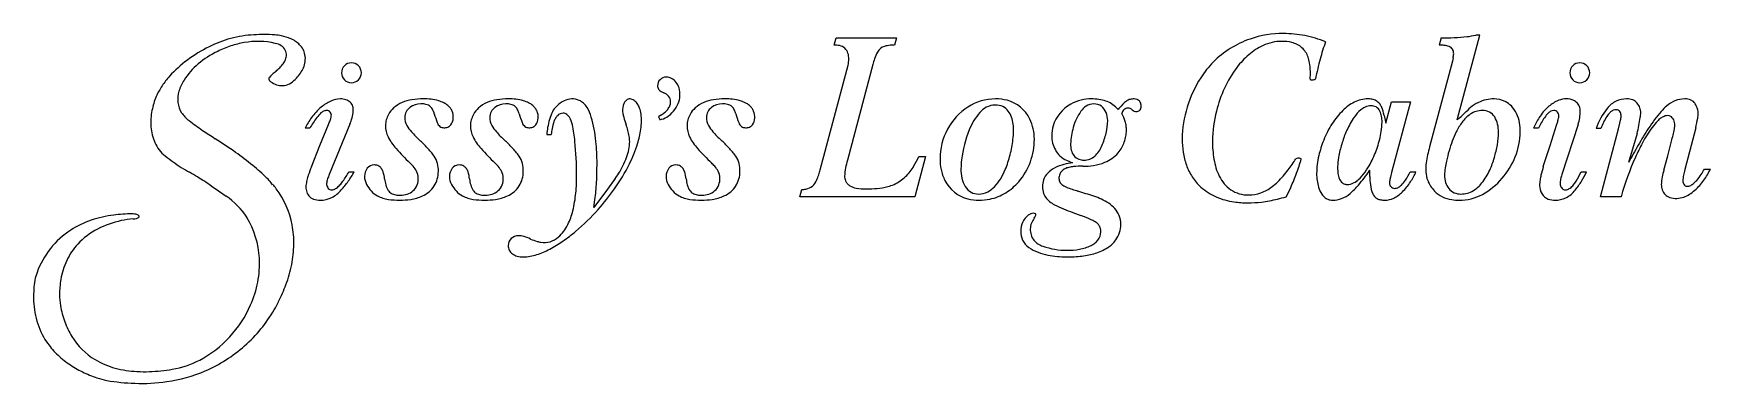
# Model space of a CAD drawing. Extents: x 4 to 279, y 2 to 60.
import ezdxf

# ---------------------------------------------------------------- set-up
doc = ezdxf.new("R2010")
doc.units = 0
doc.header["$LTSCALE"] = 100
doc.layers.add('LAYER_1', color=1, linetype='CONTINUOUS')

msp = doc.modelspace()

# ---------------------------------------------------------------- linework, layer by layer
at = {"layer": 'LAYER_1', "color": 1}
for p, q in [((134.941082, 57.879198), (135.271945, 59.048465)), ((135.271945, 59.048465), (145.163109, 59.048465)), ((145.163109, 59.048465), (144.841943, 57.877677)), ((234.470425, 59.048191), (234.149781, 57.879198)), ((237.121992, 45.629045), (240.838263, 59.520536)), ((240.838263, 59.520536), (240.148098, 59.520536)), ((236.316206, 55.261156), (232.569183, 41.19574)), ((236.437958, 55.807649), (236.316206, 55.261156)), ((236.344102, 57.188241), (236.351638, 57.175703)), ((132.620022, 37.41967), (137.205647, 54.572962)), ((141.272618, 54.695525), (137.116113, 39.022904)), ((106.390265, 52.206195), (106.38482, 52.200856)), ((106.39571, 52.211533), (106.390265, 52.206195)), ((161.398118, 49.059201), (161.396491, 49.059196)), ((161.399744, 49.059205), (161.398118, 49.059201)), ((181.498552, 47.326727), (181.252945, 47.585685)), ((181.613912, 47.46288), (181.498552, 47.326727)), ((181.729273, 47.599033), (181.613912, 47.46288)), ((222.492716, 49.059195), (222.496655, 49.059221)), ((225.411764, 45.057361), (226.315021, 48.567427)), ((226.315021, 48.567427), (229.430573, 48.567427)), ((229.430573, 48.567427), (226.356648, 36.973082)), ((243.153087, 49.059205), (243.150604, 49.059207)), ((243.155569, 49.059203), (243.153087, 49.059205)), ((48.94806, 44.252192), (48.151046, 44.252192)), ((50.603996, 41.401453), (52.009521, 44.87007)), ((55.505914, 44.903864), (52.116358, 36.660839)), ((106.531828, 46.387765), (106.120802, 46.110573)), ((106.208985, 45.888716), (106.325251, 45.664866)), ((153.523266, 44.078364), (153.521151, 44.074409)), ((225.122035, 46.359884), (225.411764, 45.057361)), ((250.444862, 44.252192), (249.623955, 44.252192)), ((252.335742, 41.424618), (253.438323, 44.893059)), ((256.935378, 44.880405), (254.266862, 36.637766)), ((260.654703, 44.213227), (259.880432, 44.213227)), ((260.591415, 33.02408), (263.58024, 44.149904)), ((263.58024, 44.149904), (263.794746, 45.07982)), ((263.794746, 45.07982), (263.903581, 45.591364)), ((276.230574, 44.305806), (274.435336, 37.462921)), ((49.198471, 37.932836), (50.603996, 41.401453)), ((87.789489, 43.249454), (88.545006, 43.249454)), ((251.233161, 37.956177), (252.335742, 41.424618)), ((266.604308, 43.388398), (265.199159, 38.634839)), ((271.624962, 39.747552), (272.249263, 42.11807)), ((149.88708, 39.640352), (148.14055, 33.02408)), ((148.836087, 39.640352), (149.361584, 39.640352)), ((149.361584, 39.640352), (149.88708, 39.640352)), ((174.010177, 38.563708), (172.970531, 38.386571)), ((173.047393, 38.994157), (174.010177, 38.563708)), ((271.000662, 37.377035), (271.624962, 39.747552)), ((55.342199, 37.103568), (56.208293, 37.103568)), ((59.519305, 38.224765), (59.510781, 38.224785)), ((59.52783, 38.224745), (59.519305, 38.224765)), ((73.449334, 38.224765), (73.44082, 38.224784)), ((73.457848, 38.224745), (73.449334, 38.224765)), ((99.041141, 36.032153), (97.74469, 34.258833)), ((99.573626, 36.803072), (99.570699, 36.798347)), ((99.576553, 36.807797), (99.573626, 36.803072)), ((108.976617, 38.224765), (108.968103, 38.224784)), ((108.985131, 38.224745), (108.976617, 38.224765)), ((222.779157, 36.360466), (222.781228, 36.855379)), ((222.781228, 36.855379), (222.783299, 37.350293)), ((226.167594, 36.22735), (226.076686, 35.823616)), ((226.356648, 36.973082), (226.167594, 36.22735)), ((229.384194, 37.103568), (230.34729, 37.103568)), ((235.017747, 36.545671), (235.017663, 36.541944)), ((235.017831, 36.549398), (235.017747, 36.545671)), ((244.473294, 36.036593), (244.475578, 36.039273)), ((257.438688, 37.103568), (258.330796, 37.103568)), ((277.64337, 37.536093), (278.642779, 37.536093)), ((32.764665, 34.799668), (33.982183, 33.963529)), ((33.982183, 33.963529), (35.199702, 33.12739)), ((42.844788, 34.972298), (42.593803, 35.289408)), ((42.872427, 35.007237), (42.844788, 34.972298)), ((97.74469, 34.258833), (95.529324, 31.27204)), ((129.327489, 33.02408), (129.648895, 34.197565)), ((148.14055, 33.02408), (129.327489, 33.02408)), ((153.097164, 35.691645), (153.098352, 35.689308)), ((177.539977, 33.087466), (177.535292, 33.089004)), ((264.000871, 33.02408), (260.591415, 33.02408)), ((95.529324, 31.27204), (95.701254, 32.512273)), ((174.070856, 30.428723), (175.3977, 29.928914)), ((38.625913, 29.643485), (38.635344, 29.628514)), ((167.91986, 29.792347), (168.002814, 29.972165)), ((81.476559, 25.025447), (81.476642, 25.010363)), ((165.523396, 27.36121), (165.523386, 27.350084)), ((43.818477, 15.813225), (43.823394, 15.823469))]:
    msp.add_line(p, q, dxfattribs=at)
for centre, radius, start, end in [((40.689452, 41.238236), 18.344932, 104.88726, 116.782857), ((40.796166, 43.238881), 15.276757, 99.866899, 108.419532), ((40.908192, 40.010637), 19.587799, 93.35979, 104.583065), ((40.418344, 45.547424), 12.937638, 77.249872, 99.970344), ((41.392755, 31.890352), 27.722527, 86.291284, 93.375982), ((42.55148, 51.208825), 8.370079, 78.078758, 85.652607), ((42.640152, 55.158432), 3.07361, 58.152135, 78.105098), ((43.315605, 56.217523), 1.817611, 27.964777, 58.62243), ((42.750175, 51.867313), 7.684971, 66.504495, 78.514079), ((43.98085, 54.59873), 4.689538, 45.399395, 66.989392), ((44.993852, 55.671608), 3.214498, 11.254642, 44.828013), ((135.041413, 54.435894), 3.444765, 76.979794, 91.669015), ((135.400686, 55.8982), 1.939222, 48.48501, 77.588071), ((144.420474, 53.44981), 4.402443, 93.853978, 106.563923), ((145.033938, 46.693992), 11.185333, 90.983526, 94.663302), ((208.286804, 43.913331), 15.822324, 109.003694, 135.025659), ((209.357615, 48.924284), 9.787502, 114.706176, 131.164179), ((208.547379, 43.017809), 16.753949, 89.709192, 108.848997), ((208.341226, 51.130121), 7.358765, 90.282524, 114.695368), ((208.397093, 51.610524), 6.878891, 76.529861, 90.767583), ((208.674513, 41.765613), 18.005979, 78.906862, 90.133963), ((209.01789, 54.274221), 4.143895, 63.340704, 76.298155), ((209.363781, 54.923987), 3.408055, 32.005727, 63.636244), ((208.917155, 43.05805), 16.691008, 66.719633, 78.870604), ((242.539146, 48.371275), 28.822526, 159.65915, 165.497019), ((234.261901, 51.569051), 6.311143, 83.355163, 91.017937), ((234.423834, 106.349879), 47.30171, 270.056434, 272.674101), ((234.562266, 54.389171), 3.475323, 69.422097, 82.893837), ((235.292198, 89.370972), 30.300872, 272.531775, 276.537329), ((237.405931, 70.708181), 11.518807, 276.660586, 283.772071), ((39.793488, 40.397277), 18.581642, 126.061832, 138.216165), ((44.227412, 34.448226), 26.000944, 117.000485, 126.243297), ((40.273609, 43.324764), 14.985071, 115.444439, 130.093519), ((41.546792, 41.123226), 17.521255, 108.562374, 116.110988), ((41.650053, 56.896412), 3.578467, 320.982732, 334.266946), ((42.705303, 56.384759), 2.405722, 334.332295, 353.841403), ((43.443517, 56.305867), 1.663305, -6.184773, 27.343117), ((44.602388, 55.636264), 3.605574, 335.595383, 370.591376), ((135.497884, 56.031762), 1.774857, 16.935945, 47.976647), ((134.325983, 55.644576), 3.008863, 358.9182, 377.488514), ((132.828515, 55.643477), 4.506139, 346.256957, 359.291652), ((158.52711, 49.897502), 17.909174, 161.36414, 164.460142), ((147.595334, 53.702922), 6.335537, 151.360866, 162.382683), ((143.769558, 55.783135), 1.98081, 107.758369, 151.130897), ((208.715294, 43.777102), 16.223046, 135.754918, 147.447501), ((211.87186, 45.999832), 13.644069, 131.029218, 142.909717), ((208.694537, 54.498926), 4.200858, 19.421267, 32.084115), ((207.447765, 54.057798), 5.523368, 9.456981, 19.43643), ((339.980943, 23.582325), 129.367836, 165.675657, 167.153482), ((235.390068, 56.584739), 1.128892, 32.316577, 69.588811), ((235.163549, 56.498105), 1.367734, -2.19189, 29.697255), ((233.159474, 56.607716), 3.374694, 346.285837, 357.249821), ((36.813418, 43.090191), 14.56518, 138.303978, 146.208505), ((38.092247, 46.015937), 11.521642, 130.414202, 147.968481), ((42.573856, 52.291424), 0.367739, 153.534594, 183.024632), ((42.611477, 52.332005), 0.409267, 188.42794, 228.773234), ((43.171498, 52.021347), 1.023407, 142.370662, 154.910217), ((44.210098, 51.223186), 2.333273, 132.61423, 142.4196), ((53.711458, 41.0873), 16.226063, 130.175252, 133.072345), ((35.341617, 63.075028), 12.425991, 309.488384, 313.258868), ((39.673832, 58.481249), 6.11166, 313.194149, 321.102636), ((42.926875, 55.993268), 5.205476, 304.372147, 317.342092), ((42.570165, 56.502374), 5.814299, 316.034425, 336.097433), ((55.762754, 53.336194), 1.620121, 134.936363, 180.077389), ((55.762654, 53.331898), 1.620021, 179.92544, 225.066802), ((55.765732, 53.339173), 1.620121, 89.944265, 135.085291), ((55.768783, 53.339131), 1.620162, 44.913405, 90.052167), ((55.771902, 53.331896), 1.62002, 314.933983, 360.074118), ((55.771759, 53.336154), 1.620162, 359.923534, 405.062296), ((107.397274, 51.226179), 1.40501, 89.751416, 135.467421), ((107.405964, 50.880174), 1.751004, 60.527586, 90.0849), ((106.880384, 50.039043), 2.742222, 17.834439, 59.613933), ((211.372048, 42.029918), 19.40258, 147.320008, 162.989019), ((215.896325, 42.999661), 18.663682, 143.013633, 155.248175), ((203.495284, 53.388489), 9.53211, 1.41098, 9.521855), ((199.866695, 53.301864), 13.161732, -4.476118, 1.399006), ((213.127619, 52.414496), 0.197394, 225.099458, 245.421631), ((213.532622, 52.61258), 0.415479, 285.945113, 320.084771), ((257.204495, 53.336104), 1.620213, 134.942093, 180.074713), ((257.204237, 53.331831), 1.619955, 179.923576, 225.061402), ((257.20747, 53.33908), 1.620213, 89.958266, 135.090885), ((257.210313, 53.339133), 1.620161, 44.916606, 90.05883), ((257.213464, 53.331865), 1.619987, 314.930317, 360.075049), ((257.213291, 53.336155), 1.620161, 359.92333, 405.065554), ((33.916271, 45.013235), 11.08792, 146.140637, 156.283052), ((31.82292, 48.95681), 4.549823, 162.508475, 186.442893), ((34.609303, 48.096308), 7.466023, 147.326476, 162.637204), ((43.878289, 53.721248), 2.28931, 227.841903, 240.865935), ((44.756256, 55.106599), 3.92792, 239.51763, 254.938515), ((44.391423, 53.756088), 2.528999, 254.969394, 278.707368), ((44.303691, 53.994614), 2.778519, 279.751065, 304.206449), ((55.765632, 53.32892), 1.620021, 224.917868, 270.05923), ((55.768925, 53.328918), 1.62002, 269.942762, 315.082897), ((106.990577, 51.224192), 1.027045, 179.823052, 212.620259), ((107.292054, 51.230344), 1.32852, 133.069933, 180.128531), ((107.171726, 51.354881), 1.250131, 213.189624, 239.796315), ((108.575698, 53.647167), 3.937986, 238.920702, 246.11374), ((106.202716, 48.083267), 2.111886, 41.402317, 68.37179), ((105.439532, 49.81906), 4.200025, 338.57763, 356.543488), ((105.936392, 49.83287), 3.705159, 355.867064, 376.3985), ((218.57764, 41.730513), 21.630062, 155.168932, 165.746632), ((213.278916, 52.719145), 0.53748, 244.262433, 253.403423), ((213.364306, 52.980837), 0.81269, 252.903945, 264.351232), ((213.358911, 53.135335), 0.966126, 265.571572, 287.334082), ((257.207212, 53.328854), 1.619955, 224.912525, 270.050351), ((257.210486, 53.328886), 1.619987, 269.934574, 315.079306), ((32.980721, 45.207348), 10.112708, 168.994847, 184.071774), ((34.09178, 45.053762), 11.232822, 156.832397, 169.307714), ((31.121381, 48.919331), 3.848733, 187.060395, 213.436585), ((32.230362, 49.6505), 5.177058, 213.426568, 233.201595), ((56.910181, 40.417718), 9.499825, 129.874181, 144.002567), ((52.112727, 45.189637), 2.058063, 116.079219, 130.726724), ((55.321395, 42.344761), 7.00235, 114.903682, 130.006035), ((51.74522, 45.945219), 1.21785, 92.43238, 116.176801), ((51.70885, 46.458337), 0.703802, 34.622335, 91.246895), ((51.615996, 46.325007), 0.857859, 353.168282, 398.429644), ((54.017947, 45.155224), 3.904338, 90.752387, 114.921577), ((54.004384, 46.319937), 2.739548, 71.512842, 90.788632), ((54.2428, 47.09789), 1.926252, 46.682487, 70.900956), ((48.857631, 47.744731), 7.229812, 336.862575, 354.640545), ((54.533592, 47.374452), 1.525697, 17.366438, 47.502608), ((54.003705, 47.274138), 2.062316, -5.696364, 15.631991), ((64.906908, 44.940732), 3.449342, 130.144649, 152.724776), ((66.455242, 43.18684), 5.788532, 114.140902, 130.667351), ((66.573686, 42.754247), 6.232114, 98.225853, 113.508025), ((66.499775, 46.030867), 1.981279, 125.106823, 181.074086), ((67.124029, 45.322905), 2.921294, 89.542826, 127.137977), ((67.525233, 36.588405), 12.470805, 89.920775, 98.499571), ((67.207117, 44.592392), 3.652203, 77.69315, 90.937854), ((67.585303, 37.8735), 11.185781, 83.68551, 90.219364), ((67.676994, 46.638814), 1.552824, 47.273939, 78.537767), ((67.314943, 46.363308), 2.002422, 25.582921, 45.011898), ((68.047082, 41.846907), 7.185723, 73.816811, 83.860607), ((66.296642, 45.830011), 3.151447, 13.980073, 26.333692), ((68.347549, 43.099278), 5.899544, 64.452416, 73.229364), ((69.575034, 45.648653), 3.070073, 49.576748, 64.602194), ((69.542736, 45.645274), 3.09367, 37.488151, 49.161959), ((70.356404, 46.271758), 2.066765, 22.015765, 37.435313), ((69.854673, 46.047512), 2.616046, 356.754824, 382.449727), ((78.836942, 44.940714), 3.449359, 130.144575, 152.723993), ((80.385288, 43.186825), 5.788554, 114.141037, 130.667424), ((80.503689, 42.754323), 6.232035, 98.225763, 113.508126), ((80.429781, 46.030868), 1.98126, 125.105934, 181.073746), ((81.054132, 45.322701), 2.921497, 89.544795, 127.136486), ((81.455292, 36.587936), 12.471275, 89.920929, 98.49941), ((81.137251, 44.592581), 3.652016, 77.694168, 90.939936), ((81.515417, 37.871567), 11.187713, 83.686452, 90.219775), ((81.607031, 46.638893), 1.552765, 47.27189, 78.537553), ((81.245105, 46.363452), 2.002231, 25.580548, 45.011449), ((81.977552, 41.848142), 7.184469, 73.816087, 83.862148), ((80.225933, 45.829776), 3.152204, 13.981147, 26.331377), ((82.276573, 43.097639), 5.901461, 64.44972, 73.22297), ((83.504939, 45.648508), 3.070261, 49.576681, 64.59981), ((83.553754, 45.729902), 2.976685, 37.784982, 49.276092), ((84.206424, 46.220945), 2.16004, 22.469787, 38.098293), ((83.783786, 46.047346), 2.616942, 356.759789, 382.445472), ((95.394129, 43.649239), 7.42888, 153.854369, 164.267231), ((91.731231, 45.465963), 3.340277, 133.528641, 154.141845), ((93.198965, 43.838077), 5.531691, 117.585303, 132.93823), ((91.929428, 46.280962), 2.778631, 90.924825, 117.709115), ((91.925865, 46.054753), 3.004761, 66.608342, 90.787272), ((92.031314, 46.384708), 2.66028, 47.107052, 65.871425), ((91.422039, 45.735515), 3.55059, 32.944136, 47.034266), ((89.447989, 44.528188), 5.864096, 15.303992, 32.354572), ((103.111826, 47.262098), 2.891609, 165.331698, 191.708143), ((102.135168, 47.499285), 1.886806, 146.552162, 164.789472), ((101.699062, 47.814858), 1.349183, 122.614497, 147.526346), ((101.399668, 48.18778), 0.875193, 73.218173, 119.26165), ((101.237835, 47.488742), 1.591877, 49.683234, 74.906174), ((100.806487, 46.990794), 2.250649, 31.288526, 49.512277), ((99.671123, 46.289169), 3.58529, 20.836712, 31.447286), ((98.90142, 46.012121), 4.403227, 7.411362, 20.643352), ((103.03805, 51.86353), 6.495421, 302.539663, 309.008223), ((105.16433, 49.223533), 3.105663, 309.182751, 322.709543), ((104.935662, 50.133965), 4.785345, 302.042917, 337.271047), ((105.6371, 48.866024), 2.512941, 322.663829, 338.191695), ((106.780667, 48.620207), 1.323431, -0.946623, 40.51359), ((106.227903, 48.628718), 1.876261, 338.217272, 359.072387), ((114.364172, 44.940414), 3.449667, 130.143198, 152.72111), ((115.91227, 43.186817), 5.788481, 114.139512, 130.666599), ((116.031062, 42.753471), 6.232892, 98.226124, 113.506893), ((115.956801, 46.030925), 1.981198, 125.105772, 181.075525), ((116.581432, 45.321946), 2.922251, 89.548435, 127.131193), ((116.98255, 36.588148), 12.471062, 89.920755, 98.499772), ((116.664444, 44.593613), 3.650986, 77.692166, 90.94133), ((117.04258, 37.872553), 11.186727, 83.685778, 90.219121), ((117.134044, 46.638788), 1.552882, 47.272882, 78.53524), ((116.771272, 46.36237), 2.003636, 25.598522, 45.014991), ((117.504779, 41.849118), 7.183486, 73.815177, 83.861632), ((115.756371, 45.830647), 3.148923, 13.979206, 26.34511), ((117.803013, 43.095262), 5.903915, 64.45398, 73.22385), ((119.033632, 45.651223), 3.06715, 49.566434, 64.605115), ((119.003167, 45.647642), 3.089705, 37.490739, 49.179475), ((119.812829, 46.271997), 2.067276, 22.001965, 37.418466), ((119.309917, 46.047149), 2.617876, 356.765719, 382.441054), ((162.070124, 39.585527), 9.655795, 122.664337, 152.270391), ((161.376194, 40.800271), 8.25895, 89.859194, 123.159915), ((165.20771, 41.08049), 8.59094, 137.89895, 148.988379), ((161.798295, 44.192253), 3.975094, 118.749399, 138.23054), ((161.341972, 44.999462), 3.047929, 89.629302, 118.527186), ((161.41221, 45.2328), 2.814981, 65.208452, 91.028292), ((161.456435, 41.702415), 7.357009, 75.646281, 90.441507), ((161.50794, 45.554766), 2.483012, 37.685566, 64.098483), ((161.805462, 43.224439), 5.796103, 25.724606, 75.258884), ((160.640719, 44.904628), 3.566793, 18.973984, 37.434154), ((176.775439, 42.777678), 6.21857, 119.386174, 162.755787), ((176.835492, 42.839539), 6.194688, 103.000681, 120.150924), ((181.551633, 42.491205), 7.641863, 143.455754, 154.408807), ((178.142626, 45.06596), 3.370178, 124.221408, 144.113363), ((177.104007, 41.450548), 7.608651, 89.969481, 102.617845), ((177.525297, 45.962083), 2.282027, 89.812574, 124.058746), ((177.140793, 40.310856), 8.748403, 82.001927, 90.214381), ((177.54194, 46.178858), 2.065261, 54.091384, 90.254641), ((177.42085, 42.517626), 6.5242, 71.700702, 81.740956), ((177.401347, 45.990619), 2.300185, 21.499325, 54.00487), ((178.143375, 44.636432), 4.285734, 43.484303, 71.977726), ((176.328387, 45.552957), 3.458918, 359.159724, 381.730919), ((187.593615, 42.630267), 7.686295, 127.938688, 139.725916), ((184.773425, 45.639699), 2.873363, 151.904725, 159.12026), ((183.418709, 46.332522), 1.352267, 135.868407, 150.768977), ((183.105235, 46.647046), 0.908299, 89.580726, 136.339816), ((183.904255, 47.301065), 1.734713, 104.187967, 126.683676), ((183.099542, 46.640673), 0.914731, 64.188218, 89.227033), ((184.128712, 46.257989), 2.801246, 90.102135, 103.409648), ((182.817102, 46.079557), 1.542875, 49.008469, 63.819034), ((184.665299, 48.235081), 1.296586, 229.842777, 246.384005), ((184.143943, 47.691164), 1.368216, 70.09303, 90.846969), ((184.525763, 47.896171), 0.930195, 245.89625, 269.155827), ((184.492837, 47.688302), 0.722481, 271.524489, 293.690081), ((184.264487, 48.062203), 0.978389, 16.026893, 69.331963), ((184.319802, 48.125133), 1.192146, 292.870139, 306.642438), ((184.708726, 47.581405), 0.523903, 308.003408, 340.63888), ((184.178522, 47.778695), 1.089577, 340.094151, 357.33077), ((183.302803, 47.831612), 1.966848, 356.978943, 374.748492), ((210.506962, 42.300628), 18.496147, 163.006928, 179.400113), ((216.964736, 42.059881), 19.985867, 165.52335, 179.681119), ((227.628561, 37.821062), 13.155641, 134.855725, 146.921979), ((223.435701, 42.168448), 7.117141, 116.803822, 135.612966), ((222.517787, 43.913423), 5.145834, 90.279147, 116.442889), ((225.113404, 42.749858), 5.910661, 130.448952, 145.582454), ((223.331226, 44.820384), 3.178825, 114.567631, 130.216176), ((223.000087, 45.56785), 2.361369, 90.39875, 114.800825), ((222.535613, 45.870223), 3.189236, 75.43707, 90.699906), ((223.02856, 46.218546), 1.711205, 63.120913, 91.503779), ((222.890221, 47.232257), 1.781798, 51.958849, 75.460901), ((223.116183, 46.482198), 1.437008, 23.273289, 61.484239), ((222.30937, 46.496058), 2.719543, 38.071803, 51.878913), ((221.150885, 45.566055), 3.604963, 10.167995, 24.307595), ((222.901522, 46.966248), 1.963443, 21.091131, 37.925851), ((215.41463, 44.200604), 9.944657, 12.5405, 20.435433), ((172.352712, 117.101553), 96.454025, 312.183263, 313.522503), ((245.555042, 40.168131), 9.741226, 125.73688, 134.110178), ((241.25644, 43.622929), 3.539483, 90.076962, 124.726157), ((242.388022, 44.385671), 4.469365, 113.939985, 124.360153), ((243.513772, 42.103368), 7.012883, 103.794882, 114.779824), ((241.303175, 44.756467), 2.406492, 62.580329, 91.225995), ((243.098272, 43.559113), 5.500343, 89.454862, 103.207393), ((241.378793, 44.955096), 2.19549, 31.309861, 61.944931), ((243.166729, 44.988283), 4.070936, 63.433529, 90.157061), ((243.250106, 45.20555), 3.839385, 44.543054, 63.096331), ((242.687266, 44.688534), 4.603268, 25.284933, 44.21556), ((257.541168, 41.555125), 8.293361, 132.020469, 147.503441), ((256.096108, 43.189657), 6.111774, 115.489011, 132.213642), ((253.307963, 45.395878), 1.842767, 116.843315, 132.748628), ((252.989877, 46.023347), 1.139279, 91.832746, 116.819454), ((252.963011, 46.42122), 0.740885, 37.452522, 90.740107), ((255.045668, 45.357276), 3.703123, 95.521365, 115.250902), ((252.878259, 46.272685), 0.90094, 358.595778, 401.677714), ((255.009362, 46.059489), 3.000839, 72.021097, 96.121418), ((255.220424, 46.822571), 2.210144, 49.158829, 71.119372), ((255.528969, 47.153024), 1.758456, 22.141165, 49.723079), ((250.431738, 47.07423), 6.863687, 341.35958, 359.723394), ((255.164142, 47.062121), 2.131307, -0.565253, 20.708158), ((270.353478, 40.565981), 11.089954, 141.376147, 160.799289), ((264.489957, 44.433692), 3.336673, 133.832345, 148.749051), ((265.000918, 44.937068), 4.180409, 115.84609, 142.388565), ((263.407054, 45.552758), 1.779459, 117.333926, 133.633897), ((263.167508, 46.07624), 1.204748, 82.340272, 118.645254), ((264.826517, 45.109048), 3.950451, 89.316271, 114.656998), ((263.228854, 46.585359), 0.692031, 21.318788, 81.755648), ((262.427956, 46.2182), 1.572432, 0.150539, 23.17244), ((264.937787, 46.327308), 2.732663, 69.240345, 91.344715), ((265.226602, 47.213067), 1.802576, 39.363329, 67.845065), ((264.563534, 46.652532), 2.670762, 20.334051, 39.638574), ((264.996407, 46.804289), 2.212145, 0.059193, 20.544389), ((261.063459, 46.938764), 6.146513, 351.194014, 358.767673), ((291.918762, 28.954875), 27.974095, 139.830939, 146.856566), ((276.404003, 42.012436), 7.69592, 130.214805, 139.60865), ((274.781422, 43.994069), 5.135218, 112.390839, 130.665585), ((274.455359, 44.711073), 4.348159, 90.233538, 112.017165), ((274.502024, 46.646176), 2.413878, 67.29783, 91.528509), ((274.793656, 47.466331), 1.545443, 41.711117, 65.536739), ((274.173846, 46.900475), 2.384665, 25.537977, 41.951633), ((273.611011, 46.604677), 3.020129, 0.116847, 25.998155), ((30.913898, 45.055881), 8.040349, 184.040936, 202.994681), ((55.970808, 80.519896), 44.119281, 232.527177, 236.093286), ((60.337683, 37.977275), 13.70725, 144.170127, 152.755995), ((60.72867, 37.802025), 13.430839, 142.427774, 151.298238), ((53.767084, 43.344555), 4.535985, 131.356963, 144.297848), ((39.681218, 50.247565), 13.450075, 336.433604, 339.309163), ((49.31856, 46.713413), 3.187166, 337.530678, 351.147968), ((65.489291, 44.650043), 4.143911, 179.892267, 206.272402), ((65.026401, 44.609127), 3.681336, 164.095847, 179.241906), ((66.241899, 44.27032), 4.943154, 152.909163, 164.179808), ((67.14137, 45.996221), 2.622526, 180.054494, 209.085583), ((69.693395, 47.355237), 5.513619, 208.535409, 222.117769), ((86.97816, 51.717495), 18.353806, 196.21819, 200.915161), ((71.214397, 45.672855), 1.470991, 200.177845, 230.515304), ((70.810939, 45.240572), 0.881566, 232.888858, 254.517385), ((70.989441, 45.835273), 1.502396, 254.01126, 267.819205), ((71.024948, 45.931166), 1.599887, 266.679137, 291.014848), ((71.103043, 45.532655), 1.201917, 294.354088, 323.168309), ((70.459812, 46.022627), 2.010491, 322.980865, 356.486646), ((79.417548, 44.649918), 4.142144, 179.891368, 206.282569), ((78.960714, 44.607808), 3.685641, 164.090935, 179.223248), ((80.17551, 44.269902), 4.946538, 152.92336, 164.183904), ((81.069168, 45.996026), 2.6203, 180.049966, 209.107051), ((83.618219, 47.351176), 5.506926, 208.524856, 222.123195), ((100.918675, 51.720878), 18.364835, 196.219155, 200.913314), ((85.144407, 45.672897), 1.471015, 200.179308, 230.516863), ((84.740948, 45.24054), 0.881531, 232.888563, 254.517255), ((84.919462, 45.835268), 1.50239, 254.010996, 267.8188), ((84.954973, 45.93098), 1.599701, 266.678268, 291.016282), ((85.032861, 45.532895), 1.202207, 294.357141, 323.16523), ((84.390202, 46.022516), 2.010114, 322.977177, 356.48939), ((108.148283, 40.892962), 20.49472, 170.298387, 173.397503), ((101.121669, 42.068341), 13.370548, 164.401594, 170.188964), ((101.689727, 41.926377), 13.21114, 170.113978, 174.252277), ((95.301459, 43.069559), 6.721523, 160.237035, 170.364705), ((92.334496, 44.110751), 3.577334, 150.501959, 159.862999), ((91.09228, 44.821415), 2.146228, 136.128668, 150.685712), ((90.466359, 45.452969), 1.257493, 89.411651, 137.10819), ((90.467749, 45.658019), 1.05244, 54.569084, 89.372683), ((90.1439, 45.217442), 1.599193, 31.364427, 54.265777), ((88.376267, 44.032642), 3.726321, 11.95973, 32.773832), ((69.572061, 40.119459), 22.933361, 4.937508, 11.788732), ((73.149999, 39.823944), 22.827, 5.698601, 15.895687), ((108.993597, 48.334727), 8.869825, 190.782728, 194.85954), ((116.709501, 50.490847), 16.880956, 195.21683, 199.540485), ((89.040182, 40.62657), 12.494161, 10.618762, 19.73085), ((88.419832, 46.079116), 14.93281, 342.98656, 352.37374), ((91.373792, 45.700709), 11.954771, 352.292442, 358.424861), ((95.425403, 45.610027), 7.902226, 358.27461, 367.051405), ((107.250475, 46.431136), 1.174275, 195.842144, 207.511012), ((106.412531, 45.708878), 0.097749, 206.759936, 217.567311), ((105.735821, 48.97295), 3.377255, 280.220184, 300.986376), ((114.943722, 44.649377), 4.141045, 179.883343, 206.281448), ((114.487244, 44.60885), 3.684884, 164.107595, 179.238737), ((115.697823, 44.271667), 4.941529, 152.916695, 164.19107), ((116.596239, 45.996001), 2.620288, 180.049512, 209.108237), ((119.149241, 47.3542), 5.511839, 208.533652, 222.120134), ((136.427939, 51.713131), 18.34538, 196.211715, 200.910551), ((120.672637, 45.673681), 1.472317, 200.192163, 230.503158), ((120.268108, 45.240608), 0.881602, 232.889589, 254.518123), ((120.446648, 45.835436), 1.502564, 254.011656, 267.819226), ((120.482165, 45.930788), 1.599515, 266.677814, 291.02066), ((120.559548, 45.533803), 1.20324, 294.36373, 323.151611), ((119.918102, 46.021889), 2.009255, 322.983283, 356.506416), ((162.392147, 39.251305), 10.097371, 151.467354, 180.102755), ((166.915723, 40.121995), 10.548805, 149.306115, 158.533165), ((158.643831, 44.191654), 5.687053, 7.396171, 19.225548), ((156.636322, 43.900883), 7.715348, 359.335802, 367.618412), ((160.196624, 42.481681), 7.567937, 359.817438, 385.503789), ((176.012349, 43.051267), 5.40879, 163.127362, 180.032297), ((186.265193, 40.899306), 12.615925, 163.969616, 170.165086), ((182.62729, 42.053271), 8.801437, 154.862251, 164.649891), ((170.816829, 45.553213), 8.970248, 346.509838, 359.674365), ((175.846371, 43.081662), 7.197149, 18.372807, 29.848902), ((178.98218, 44.232754), 3.859765, 5.77423, 16.828614), ((176.517535, 43.948877), 6.340559, 359.511526, 366.085726), ((229.535194, 36.63171), 15.40245, 147.0857, 158.405214), ((230.9018, 38.609858), 13.026543, 144.951104, 155.844862), ((214.448465, 45.315365), 10.331484, 351.182131, 359.733949), ((219.674554, 45.298294), 5.105377, 359.653197, 370.200905), ((246.119158, 39.169783), 10.202852, 143.538293, 154.028301), ((242.423076, 41.953689), 5.57599, 124.80783, 143.974387), ((239.994126, 44.065926), 3.840788, 12.764565, 31.908299), ((238.08532, 43.630372), 5.798655, 359.460801, 372.794684), ((241.666137, 44.178134), 5.744627, 9.373146, 25.537827), ((238.798885, 43.69567), 8.652177, 359.752889, 369.43309), ((260.907484, 39.454865), 12.26101, 147.677002, 156.966652), ((261.321808, 39.226905), 11.981714, 145.715807, 155.202466), ((254.824233, 43.827315), 4.024138, 133.442638, 147.724263), ((241.736153, 48.966257), 12.390792, 340.808422, 343.868252), ((250.756051, 46.455099), 3.029786, 342.092822, 356.129929), ((271.689966, 39.879328), 11.855788, 147.984167, 158.558483), ((259.676056, 46.562846), 4.337712, 347.058155, 355.497593), ((247.872742, 48.403215), 19.391234, 345.012246, 349.032344), ((315.532679, 13.520323), 56.184773, 146.843491, 150.182894), ((237.786843, 50.541863), 29.700349, 348.683761, 351.199356), ((285.884246, 32.127703), 20.80433, 143.862402, 152.188174), ((276.059357, 39.363994), 8.602432, 135.278294, 144.195788), ((273.363391, 42.009722), 4.825188, 126.790996, 135.074325), ((272.103432, 43.716293), 2.703966, 113.339188, 127.06761), ((271.582248, 44.963285), 1.352618, 77.935339, 113.995207), ((271.621384, 45.275798), 1.03918, 31.124362, 76.443836), ((251.989563, 47.900903), 21.068854, 344.069384, 349.692564), ((271.022569, 44.862167), 1.76616, 4.17733, 32.57016), ((269.375732, 44.818619), 3.412653, 348.376773, 362.892347), ((254.223266, 49.654307), 22.647916, 346.340069, 350.500567), ((271.894605, 46.741188), 4.738322, 349.977375, 358.423586), ((28.730974, 44.167341), 5.683879, 203.345601, 231.773891), ((108.85707, 159.014723), 138.768058, 236.049912, 237.073324), ((-12.056754, -28.497236), 84.348946, 54.639282, 57.368085), ((68.664388, 46.2943), 7.719141, 206.784433, 215.265092), ((70.711744, 47.680549), 10.191274, 214.982844, 221.557879), ((86.062249, 62.346747), 27.710032, 222.412085, 226.329046), ((45.430828, 19.402048), 31.410364, 43.535162, 46.811681), ((82.588852, 46.289971), 7.712099, 206.774825, 215.266883), ((84.640217, 47.681142), 10.190338, 214.993747, 221.566953), ((99.927006, 62.280416), 27.616994, 222.401906, 226.331995), ((59.373561, 19.411481), 31.394781, 43.538549, 46.816781), ((32.907239, 36.35484), 59.789103, 0.215342, 5.507646), ((61.646306, 38.611072), 34.394335, 359.823003, 365.806239), ((94.223369, 42.138657), 7.177933, 338.06895, 359.542967), ((96.370476, 42.030026), 5.030861, 0.585117, 10.292523), ((82.14843, 48.135912), 21.531965, 333.098519, 342.635855), ((118.121999, 46.293821), 7.719204, 206.780075, 215.263268), ((120.166179, 47.679211), 10.188245, 214.98774, 221.562923), ((135.582957, 62.406412), 27.797082, 222.414777, 226.319165), ((94.840757, 19.350343), 31.480376, 43.545082, 46.813462), ((175.2804, 36.635081), 19.610163, 157.995945, 172.866764), ((143.55276, 44.926386), 20.85596, 346.007402, 353.019102), ((152.447691, 43.911763), 11.903883, 352.663043, 359.517141), ((156.789455, 42.476731), 10.975085, 340.151098, 359.89996), ((175.571312, 43.069691), 4.967799, 180.247659, 208.700178), ((177.980882, 41.634596), 4.273071, 179.199843, 193.286676), ((182.415328, 41.570578), 8.707979, 170.190165, 179.186123), ((173.611877, 43.580599), 5.674896, 326.289593, 337.04073), ((167.390676, 46.371562), 12.492778, 336.384307, 346.525787), ((177.730522, 43.592318), 5.049404, 330.110591, 341.46997), ((175.772581, 44.228909), 7.108173, 341.620283, 349.664685), ((177.568435, 43.939215), 5.289615, 349.261766, 359.51914), ((205.368086, 42.337052), 13.357182, 179.325557, 188.738671), ((214.211976, 42.001118), 17.233636, 179.43482, 189.476901), ((232.150679, 35.525656), 18.241545, 158.198486, 166.57528), ((237.591502, 35.819414), 20.277123, 162.56777, 168.688083), ((234.768395, 36.843794), 17.277295, 155.748078, 163.00417), ((209.239634, 46.145276), 15.605985, 341.358563, 351.102761), ((257.119334, 34.396562), 22.215324, 159.556207, 168.397788), ((251.224608, 36.557196), 15.937228, 153.622309, 159.43249), ((223.759862, 45.066328), 20.242592, 343.860321, 349.976675), ((231.825167, 43.679052), 12.058993, 349.797758, 359.509429), ((236.344003, 43.754691), 11.107396, 337.970228, 359.503052), ((516.300748, -100.667922), 287.153734, 150.333908, 150.979952), ((299.629605, 24.605136), 36.47248, 151.810466, 155.895688), ((46.109527, 66.44085), 33.934906, 231.993287, 237.484532), ((1.76257, -8.654477), 60.169514, 51.064058, 54.436032), ((93.384527, 67.969036), 40.616145, 221.756787, 226.354217), ((59.157646, 32.167256), 8.914266, 40.916183, 45.988115), ((58.821808, 32.048815), 12.991579, 36.062058, 43.779516), ((66.287408, 37.583845), 3.69914, 13.611682, 34.827511), ((107.205549, 67.863215), 40.464191, 221.748001, 226.362668), ((73.090336, 32.169723), 8.910787, 40.914977, 45.988595), ((72.757649, 32.053245), 12.984441, 36.060841, 43.782896), ((80.214812, 37.582753), 3.702089, 13.616722, 34.816458), ((31.727264, 38.45904), 64.313229, 357.281886, 360.040786), ((83.59937, 46.324241), 18.596588, 329.220826, 338.331677), ((142.750544, 67.880861), 40.489331, 221.749732, 226.361549), ((108.617205, 32.1695), 8.911089, 40.915253, 45.988631), ((108.288953, 32.057633), 12.978429, 36.056176, 43.784106), ((115.744765, 37.583892), 3.699064, 13.611256, 34.827441), ((154.63738, 34.021253), 18.221178, 164.067983, 168.249386), ((135.473441, 45.6014), 14.631965, 328.993548, 335.958449), ((161.150364, 39.221095), 8.855581, 179.921706, 191.190382), ((167.675513, 37.548482), 11.950774, 172.684478, 179.644742), ((146.202667, 44.339814), 18.142994, 337.818701, 345.781379), ((157.322875, 42.280237), 10.406637, 319.262445, 340.171481), ((174.608288, 42.506653), 3.85283, 208.233267, 226.183717), ((174.703662, 42.698725), 4.057962, 227.08969, 245.911136), ((175.951844, 41.121916), 2.180764, 192.429175, 218.875686), ((175.719787, 40.944085), 1.888506, 219.094242, 250.030574), ((175.865613, 41.357577), 2.326943, 250.132915, 270.683028), ((175.922575, 41.707483), 2.676843, 269.374512, 311.153178), ((176.410768, 45.533844), 7.467612, 278.006236, 293.027347), ((175.252263, 42.47941), 3.699184, 311.102489, 326.376654), ((176.385389, 45.437164), 7.388816, 293.501729, 303.491308), ((177.820902, 43.28836), 4.804662, 303.354853, 320.342839), ((176.480453, 44.323896), 6.497774, 320.856302, 330.01072), ((203.26248, 42.006261), 11.225765, 188.702682, 199.775466), ((208.201525, 40.986353), 11.13814, 189.418801, 196.929988), ((179.995175, 59.450234), 36.724854, 323.159317, 326.609011), ((211.031322, 38.638974), 0.706444, 95.684648, 121.899055), ((180.140734, 48.333464), 32.691199, 339.472214, 343.769944), ((211.070017, 38.56348), 0.786013, 56.247539, 97.946872), ((211.416672, 39.096606), 0.150356, 41.606219, 53.204286), ((227.220498, 36.741035), 13.163959, 166.738676, 179.688175), ((228.442627, 37.582877), 10.960266, 168.346476, 176.117703), ((211.385505, 44.525557), 12.98727, 326.858731, 333.421594), ((206.687222, 47.008929), 18.300554, 333.049582, 341.350802), ((239.096608, 37.524431), 7.147099, 171.550469, 183.416974), ((253.954387, 35.406271), 22.15502, 164.851814, 171.778065), ((265.127859, 32.718041), 30.39781, 168.334485, 170.498513), ((230.284619, 43.087888), 13.42531, 334.871011, 344.230386), ((234.822193, 44.36231), 12.746011, 319.232466, 338.004198), ((309.215036, 20.371545), 46.951116, 155.957004, 164.366485), ((50.072276, 73.573932), 42.082821, 238.155294, 240.285128), ((5.645141, -4.640955), 47.869216, 58.709313, 60.506299), ((3.070528, -8.45905), 52.469595, 55.533078, 58.47227), ((19.52721, 13.373253), 31.871066, 45.410077, 51.018857), ((35.259105, 29.48416), 9.354074, 38.360818, 44.755623), ((53.755494, 34.360139), 5.467802, 165.189112, 174.560716), ((59.962984, 32.906241), 11.842093, 162.141909, 166.065968), ((68.596649, 30.093321), 20.922412, 157.994559, 162.060338), ((55.020866, 34.88897), 3.335085, 161.579269, 174.880352), ((59.508516, 33.581231), 8.007994, 157.383161, 162.848145), ((38.174157, 46.888434), 19.760701, 325.05894, 330.319171), ((44.158503, 43.587957), 13.683741, 324.071774, 331.71384), ((60.600353, 36.351456), 2.692482, 179.523582, 209.452781), ((60.05129, 36.349077), 2.143469, 141.748467, 179.337947), ((59.470894, 36.843446), 1.381915, 88.346028, 142.946609), ((59.562458, 36.801077), 1.424089, 59.670561, 91.39332), ((59.544068, 36.861215), 1.382242, 33.796964, 57.753463), ((58.739244, 36.315941), 2.354378, 19.186289, 33.929495), ((56.325185, 35.52279), 4.89521, 4.845876, 18.668207), ((66.838058, 36.501388), 5.663422, 185.726256, 195.918472), ((63.091892, 35.487775), 3.767097, 26.951756, 41.943475), ((63.891615, 35.960734), 2.840485, -20.577071, 25.759079), ((65.69982, 37.066047), 4.301251, 328.035858, 344.84155), ((64.927944, 37.259247), 5.096814, 345.014217, 373.561598), ((74.530345, 36.351462), 2.692461, 179.523678, 209.453135), ((73.981188, 36.349087), 2.143355, 141.746577, 179.338142), ((73.401043, 36.843209), 1.382148, 88.350838, 142.941885), ((73.492507, 36.800839), 1.424328, 59.676391, 91.394346), ((73.474393, 36.861497), 1.381889, 33.795571, 57.757946), ((72.66928, 36.31604), 2.354367, 19.184511, 33.928466), ((70.254709, 35.522772), 4.895721, 4.845636, 18.66673), ((80.767768, 36.501271), 5.663086, 185.725348, 195.918192), ((77.026751, 35.491839), 3.760935, 26.928016, 41.945565), ((77.82161, 35.960729), 2.840505, -20.5767, 25.756349), ((79.629109, 37.066587), 4.302196, 328.034014, 344.836717), ((78.859892, 37.259328), 5.095071, 345.007349, 373.564436), ((63.40544, 36.383333), 29.291138, -5.398245, 0.383825), ((71.909127, 53.232303), 32.969249, 324.96243, 333.251386), ((87.639352, 44.478655), 14.18958, 323.468768, 327.230276), ((110.058185, 36.351623), 2.693031, 179.527403, 209.450099), ((109.508355, 36.349407), 2.143249, 141.754261, 179.346926), ((108.928301, 36.842792), 1.382565, 88.350298, 142.931781), ((109.01977, 36.8013), 1.423866, 59.668964, 91.393985), ((109.00133, 36.861366), 1.382109, 33.791913, 57.751343), ((108.19636, 36.316111), 2.354355, 19.180802, 33.924157), ((105.777718, 35.521806), 4.8999, 4.852045, 18.66121), ((116.298938, 36.502817), 5.66727, 185.737504, 195.921884), ((112.554373, 35.492275), 3.760236, 26.925783, 41.946343), ((113.349904, 35.960513), 2.839488, -20.579558, 25.770838), ((115.157566, 37.066023), 4.300842, 328.033845, 344.840403), ((114.385472, 37.25917), 5.096601, 345.014463, 373.563089), ((123.561542, 39.302096), 9.226664, 337.058443, 343.180913), ((112.798119, 42.696026), 20.512138, 342.805649, 345.094181), ((138.571725, 36.359834), 1.929462, 178.604728, 202.206755), ((144.276783, 36.18435), 7.637189, 168.307955, 178.330776), ((141.648991, 41.589297), 7.256186, 304.526489, 322.47005), ((139.802057, 43.01668), 9.590401, 322.429088, 328.907326), ((159.316467, 38.885565), 6.991485, 191.409623, 207.182738), ((162.669957, 37.559426), 6.945276, 179.478985, 192.411234), ((160.275137, 37.027368), 4.492072, 192.348581, 211.313902), ((155.337565, 40.25178), 8.124484, 316.38045, 328.168118), ((153.769078, 41.161196), 9.936871, 328.48309, 338.319015), ((172.290361, 34.743951), 3.188993, 155.077257, 176.038401), ((172.281161, 34.662247), 3.216024, 130.126317, 153.687989), ((173.736192, 32.988714), 5.433487, 113.481168, 130.484892), ((174.001995, 32.332726), 6.141088, 99.669295, 113.317101), ((172.989476, 35.989377), 1.196366, 179.111755, 215.248154), ((173.628595, 36.028468), 1.835456, 158.675164, 180.641332), ((173.411803, 36.097409), 1.608502, 135.471272, 158.154525), ((173.650123, 35.849664), 1.952158, 116.261433, 135.19271), ((173.990004, 35.166844), 2.714888, 101.757884, 116.317865), ((174.849486, 31.563932), 6.418241, 95.776101, 102.715437), ((175.595232, 24.064606), 13.95455, 89.543065, 95.723619), ((175.765176, 49.874122), 11.855554, 269.716518, 278.174326), ((201.587336, 41.404606), 9.445851, 199.77903, 212.842513), ((200.805638, 40.914615), 8.523367, 212.924974, 227.65726), ((205.787014, 40.239558), 8.61081, 196.854682, 206.689718), ((203.840621, 39.254161), 6.429204, 206.634775, 219.698872), ((195.708076, 47.562368), 17.022109, 314.686089, 323.471002), ((167.247942, 53.274072), 46.49793, 336.266979, 339.341741), ((222.044974, 36.763157), 7.988394, 179.64482, 195.849995), ((225.448049, 37.761829), 7.960481, 175.943434, 186.56779), ((220.690654, 37.197071), 3.169756, 186.262184, 202.424159), ((219.312431, 36.612492), 1.672817, 201.922756, 232.499431), ((218.044069, 39.144535), 4.386675, 301.692692, 315.851351), ((204.796217, 49.073007), 21.436878, 318.682086, 322.704188), ((215.065007, 42.08306), 8.571071, 315.627327, 327.083076), ((165.030412, 78.947007), 71.173608, 322.969849, 324.236551), ((232.366185, 36.320349), 9.587113, 179.760246, 188.009984), ((227.970554, 35.300569), 1.964767, 164.560965, 181.711677), ((218.930514, 42.063499), 11.570667, 326.78558, 334.617178), ((217.327749, 43.14144), 14.351458, 327.690862, 335.120272), ((236.808403, 37.413647), 4.856427, 183.721305, 200.957703), ((238.825887, 36.489513), 3.808585, 179.211205, 197.264177), ((243.054362, 36.27434), 8.041237, 169.527789, 178.039768), ((232.359057, 42.113062), 11.133242, 322.220053, 334.879437), ((235.955494, 43.230378), 11.149146, 298.243762, 319.816932), ((256.460782, 34.818401), 5.845295, 170.59346, 179.366276), ((261.649355, 34.029399), 11.093272, 166.855531, 170.953044), ((269.701146, 32.118226), 19.368742, 162.45763, 166.766593), ((257.112074, 35.164403), 3.134347, 166.195574, 180.149789), ((261.304922, 34.321151), 7.40952, 161.780761, 167.599618), ((241.586985, 44.76806), 17.607411, 328.581632, 334.195663), ((247.258984, 42.066523), 12.133258, 327.54239, 335.855627), ((277.292055, 34.855226), 6.708961, 167.720293, 178.765491), ((286.431344, 33.076159), 16.018848, 164.425658, 168.455054), ((279.656923, 35.398156), 5.542975, 167.880286, 177.846833), ((293.707534, 32.758892), 19.837982, 166.28324, 168.9477), ((269.808979, 41.142783), 9.445568, 311.735017, 325.234448), ((270.803992, 40.760979), 7.541208, 317.694951, 327.236276), ((268.051224, 42.541104), 10.819399, 327.19819, 332.445248), ((264.059785, 45.12698), 16.440355, 325.252979, 332.501665), ((27.717275, 22.342186), 13.126589, 33.794933, 55.248337), ((36.930921, 29.496265), 8.103846, 36.658312, 42.847094), ((32.063059, 25.791999), 14.220645, 10.569982, 36.921342), ((51.037195, 34.614923), 2.737595, 174.476302, 193.183215), ((50.436995, 34.495035), 2.125966, 193.72644, 218.98141), ((50.104378, 34.217552), 1.692863, 218.762672, 250.441023), ((52.746395, 35.106854), 1.050339, 175.646846, 213.354107), ((52.630956, 34.990452), 0.890555, 211.181616, 232.733), ((52.460451, 34.770935), 0.612618, 232.991838, 262.475637), ((52.504388, 35.117611), 0.962064, 262.585071, 282.080482), ((50.183255, 37.466439), 5.140623, 297.500446, 319.584879), ((52.359416, 35.777645), 1.637826, 282.207327, 305.320386), ((51.191081, 37.411895), 3.646743, 305.453047, 317.68485), ((49.418764, 38.986967), 6.017706, 317.955694, 325.411219), ((39.714495, 46.827303), 19.183049, 318.569495, 324.02562), ((63.20231, 37.738509), 5.640642, 208.725407, 222.045053), ((61.817598, 36.454613), 3.752576, 221.64681, 241.744388), ((62.368263, 37.697644), 5.109227, 242.904104, 253.302287), ((64.421322, 35.766681), 3.138157, 195.120626, 213.151848), ((63.008653, 34.860188), 1.459774, 213.685431, 240.653177), ((63.421395, 35.645173), 2.346437, 241.262225, 260.228306), ((63.753907, 37.512511), 4.243133, 260.08304, 270.56148), ((63.841244, 36.685892), 3.416616, 269.232664, 288.108432), ((63.986134, 36.126971), 2.840573, 288.834756, 312.112909), ((64.479325, 39.496091), 6.986848, 278.277805, 294.758452), ((64.307696, 35.830412), 2.405267, 311.167836, 338.845714), ((65.017958, 38.189514), 5.575096, 295.355196, 308.676582), ((66.116818, 36.812021), 3.813003, 308.721108, 327.957074), ((77.132446, 37.738612), 5.640794, 208.725733, 222.045033), ((75.747632, 36.454625), 3.752591, 221.646794, 241.744313), ((76.298285, 37.697635), 5.109219, 242.904051, 253.302224), ((78.351458, 35.766724), 3.138274, 195.120856, 213.151302), ((76.938622, 34.860126), 1.459695, 213.684403, 240.657047), ((77.35152, 35.645553), 2.346821, 241.266508, 260.231219), ((77.684078, 37.513558), 4.24418, 260.085597, 270.562308), ((77.771369, 36.685298), 3.41602, 269.234493, 288.112034), ((77.916111, 36.12708), 2.840693, 288.837493, 312.112283), ((78.409712, 39.494762), 6.98549, 278.276148, 294.760363), ((78.237685, 35.830404), 2.405293, 311.168761, 338.846263), ((78.949531, 38.187469), 5.572584, 295.349865, 308.6772), ((80.046501, 36.812252), 3.813451, 308.722794, 327.95579), ((72.513266, 35.5053), 20.14111, 346.224207, 354.650951), ((64.287663, 36.867052), 31.714, 352.107546, 357.365188), ((68.39533, 55.788841), 37.314081, 318.246833, 324.845864), ((112.660435, 37.739106), 5.641656, 208.726594, 222.043568), ((111.274934, 36.454423), 3.752479, 221.643713, 241.741928), ((111.825173, 37.696928), 5.108464, 242.903884, 253.303126), ((113.87998, 35.766916), 3.139544, 195.117331, 213.139938), ((112.465501, 34.85986), 1.459337, 213.680296, 240.660531), ((112.878777, 35.645949), 2.347226, 241.268454, 260.228757), ((113.211162, 37.512655), 4.243277, 260.08353, 270.561941), ((113.298387, 36.686569), 3.417291, 269.235275, 288.10878), ((113.44367, 36.12695), 2.840461, 288.83205, 312.110986), ((113.936452, 39.497004), 6.987758, 278.277512, 294.756804), ((113.764455, 35.830654), 2.405866, 311.175328, 338.845393), ((114.475825, 38.188334), 5.573796, 295.355365, 308.679507), ((115.57323, 36.812837), 3.814171, 308.723697, 327.954721), ((129.446871, 38.572879), 4.379975, 272.64368, 281.200597), ((129.845797, 36.632157), 2.398771, 280.857765, 337.278249), ((138.234479, 36.235759), 1.570388, 202.666106, 222.890624), ((138.606699, 36.581499), 2.078407, 222.889922, 238.333547), ((138.973458, 37.18569), 2.785189, 238.437003, 261.204964), ((140.088848, 44.080305), 9.769396, 260.922945, 270.529958), ((140.23694, 53.109307), 18.798069, 269.824035, 275.407786), ((140.981221, 45.953888), 11.604545, 275.07888, 283.596394), ((142.168229, 40.768544), 6.285811, 284.191007, 304.8675), ((158.290683, 38.31728), 5.819497, 206.845145, 255.879798), ((158.670159, 36.013915), 2.594361, 210.614322, 240.551144), ((158.554397, 35.931251), 2.466197, 241.949008, 270.925507), ((158.624415, 36.777052), 3.311815, 269.477818, 296.638057), ((158.286169, 37.411084), 4.030242, 296.895, 316.698043), ((158.838408, 40.477867), 8.016482, 281.683826, 301.814668), ((158.24954, 41.498816), 9.194555, 301.578983, 319.183622), ((172.91111, 34.66886), 3.81358, 175.557245, 193.202281), ((171.684379, 34.403399), 2.558736, 193.688824, 214.935762), ((173.424416, 36.358684), 1.765423, 216.890116, 242.394223), ((174.429463, 38.014993), 3.700945, 240.487816, 247.769895), ((182.582523, 59.402904), 26.589236, 248.943443, 253.246014), ((132.059656, -101.957486), 142.497676, 71.389532, 72.496501), ((173.962437, 21.972586), 11.676445, 65.704587, 72.158219), ((201.223208, 41.411577), 9.171983, 227.820287, 246.748436), ((202.819481, 38.414035), 5.106898, 219.764537, 236.280266), ((202.853004, 38.51751), 5.211657, 236.605239, 270.334365), ((202.908235, 39.326303), 6.020412, 269.763814, 289.593258), ((202.579784, 40.066293), 6.827973, 290.107518, 307.857666), ((201.07596, 42.183351), 9.423035, 307.177151, 314.480802), ((191.110864, 101.316396), 70.629512, 283.521749, 284.736866), ((187.108149, 44.394554), 24.743867, 332.60746, 336.580363), ((218.1499, 35.641073), 3.934979, 195.622841, 214.431682), ((217.057788, 34.909197), 2.62042, 214.734593, 229.004987), ((216.599848, 36.816313), 4.39515, 290.773235, 312.025711), ((219.030278, 36.302498), 1.25561, 234.102709, 258.904172), ((219.119915, 36.774104), 1.735653, 258.996561, 277.110569), ((219.019506, 37.54623), 2.514273, 277.203094, 301.914022), ((208.735029, 45.603288), 16.187769, 311.883334, 318.701241), ((229.331143, 35.881105), 6.520485, 187.904197, 201.415599), ((224.653675, 34.042174), 1.494522, 201.259212, 243.018159), ((226.998532, 35.303442), 0.993778, 183.551499, 217.940117), ((226.814788, 35.135089), 0.74562, 216.418446, 271.043853), ((224.094921, 37.880289), 5.71561, 297.129072, 314.952012), ((226.797325, 35.742901), 1.353665, 271.3142, 301.547686), ((226.330793, 36.613607), 2.340497, 300.128188, 314.4136), ((224.643332, 38.321478), 4.741391, 314.536135, 326.801798), ((221.472211, 40.58243), 9.481042, 314.631645, 327.37452), ((237.102944, 37.57075), 5.18784, 201.414483, 224.11357), ((236.683241, 37.135902), 4.583863, 223.862881, 244.115096), ((236.991671, 37.848333), 5.359573, 244.473613, 261.629693), ((238.112422, 36.27694), 3.06419, 197.427695, 218.373476), ((237.508066, 35.762159), 2.270996, 217.656856, 246.079788), ((237.66591, 36.204478), 2.739549, 246.81302, 271.041406), ((237.425946, 40.517368), 8.063296, 270.096945, 298.161887), ((237.742781, 37.400992), 3.935703, 269.605764, 300.825387), ((237.109149, 38.343166), 5.069838, 301.518498, 323.006193), ((253.222804, 34.86094), 2.607053, 179.514024, 210.830313), ((252.748092, 34.539414), 2.034906, 209.906694, 249.983731), ((255.081224, 35.177181), 1.103686, 181.08881, 217.067156), ((255.010819, 35.079353), 0.989183, 215.003355, 233.938151), ((254.803501, 34.795761), 0.637893, 233.996791, 262.188066), ((254.842951, 35.1008), 0.945466, 262.332168, 281.853323), ((253.165458, 36.457846), 4.024469, 296.06679, 310.408128), ((254.722426, 35.657854), 1.515403, 281.986864, 306.583637), ((253.724246, 36.978118), 3.170504, 306.848466, 320.591078), ((252.544846, 37.20123), 4.992822, 310.301181, 321.903919), ((252.011995, 38.358278), 5.369684, 320.811573, 328.961722), ((243.182694, 44.68169), 16.976292, 321.530393, 327.478251), ((273.158007, 34.969518), 2.573533, 179.326533, 198.67514), ((272.62775, 34.824281), 2.024945, 199.58624, 251.46175), ((275.121878, 35.594608), 1.004086, 179.326437, 212.271684), ((272.787807, 37.160964), 4.456275, 289.432335, 302.84377), ((274.838635, 35.371654), 0.646629, 208.966653, 264.146626), ((274.848763, 35.831491), 1.105714, 266.054928, 300.516442), ((271.423847, 39.323896), 7.013264, 302.622105, 311.781936), ((273.928958, 37.528355), 3.035389, 299.209235, 310.717948), ((272.533603, 39.184765), 5.201123, 310.465084, 317.712147), ((50.553932, 35.591251), 3.138005, 251.103266, 271.320474), ((50.653624, 36.681739), 4.227749, 269.628961, 296.756649), ((62.968756, 39.674455), 7.175222, 253.244866, 260.825051), ((63.59827, 43.975385), 11.521682, 261.144914, 270.466478), ((63.707997, 44.860134), 12.40606, 269.926459, 278.236311), ((76.898779, 39.674438), 7.175207, 253.2448, 260.824986), ((77.528279, 43.975232), 11.521529, 261.144837, 270.466502), ((77.637993, 44.861395), 12.40732, 269.926542, 278.235444), ((80.920976, 33.462451), 11.488813, 334.159994, 346.134521), ((69.755742, 54.445557), 35.404793, 310.024555, 318.402496), ((112.425976, 39.674811), 7.175576, 253.245551, 260.825373), ((113.05549, 43.975568), 11.521865, 261.144976, 270.466152), ((113.165137, 44.860631), 12.406557, 269.926536, 278.236363), ((158.677051, 39.997798), 7.543579, 256.147758, 269.891193), ((158.711078, 41.3799), 8.925799, 269.689618, 281.311645), ((167.614407, 29.072136), 1.228355, 91.068633, 111.755714), ((167.60791, 29.573302), 0.72716, 60.022093, 91.293201), ((172.509526, 35.060589), 3.612139, 215.986423, 231.482125), ((173.418187, 36.145244), 5.02679, 231.077824, 242.410728), ((178.776496, 46.407293), 16.60354, 242.42331, 247.849866), ((188.106402, 69.080946), 41.121659, 247.720854, 250.04283), ((175.465605, 25.265395), 8.056808, 56.146197, 65.812998), ((176.989919, 27.517205), 5.337619, 41.855044, 56.269164), ((178.107122, 28.525139), 3.832949, 21.815185, 41.775928), ((202.059517, 43.424412), 11.351515, 246.88078, 262.103831), ((202.723423, 47.662377), 15.640687, 261.827596, 270.186185), ((202.764237, 52.000033), 19.978263, 270.028712, 276.537395), ((202.57779, 52.093409), 20.093018, 277.035287, 284.548264), ((216.577846, 34.35633), 1.888296, 228.99183, 248.464522), ((216.681465, 34.70083), 2.246984, 249.231388, 270.829061), ((216.736982, 36.577026), 4.123008, 269.680307, 290.170795), ((224.990621, 34.798906), 2.322159, 244.080802, 260.250579), ((225.231554, 36.052071), 3.598113, 259.848604, 270.467993), ((225.248336, 35.73305), 3.278997, 270.2203, 296.301071), ((237.407742, 40.291606), 7.837587, 261.220521, 270.232817), ((253.103436, 35.718428), 3.265076, 251.206603, 271.198753), ((253.215774, 36.443349), 3.989525, 269.367638, 295.509155), ((272.978158, 36.04358), 3.292852, 252.42637, 272.425293), ((273.001003, 36.755659), 4.003676, 271.66741, 288.484778), ((17.16547, 16.001452), 13.730194, 122.812927, 141.669918), ((18.086737, 14.515305), 15.478482, 108.785875, 122.697931), ((19.548357, 17.203905), 11.831227, 117.235124, 137.102495), ((19.055239, 11.58845), 18.561326, 97.03299, 108.706747), ((21.239049, 13.907864), 15.53559, 102.071981, 117.216112), ((19.848243, 6.042092), 24.16329, 90.190258, 97.288931), ((20.860617, 16.357603), 13.061655, 93.792226, 102.696097), ((19.722225, 26.979181), 3.226391, 74.571462, 89.186971), ((19.852167, 32.442087), 3.054851, 272.712563, 282.759409), ((20.295809, 30.440786), 1.005031, 283.290475, 296.334677), ((20.259568, 29.021597), 1.114915, 62.790191, 73.267193), ((20.525776, 30.003862), 0.511583, 294.959721, 320.861647), ((20.545782, 29.538035), 0.525077, 44.205306, 64.798273), ((20.802819, 29.809245), 0.152485, 354.63172, 398.483755), ((20.811582, 29.770378), 0.142533, 321.141775, 345.167568), ((20.676721, 29.788179), 0.277998, 348.738766, 361.401777), ((25.917358, 22.099206), 14.779636, 3.342043, 30.626401), ((30.294024, 25.417067), 16.028499, 359.114842, 370.727499), ((85.058646, 31.568101), 6.939878, 311.870257, 333.34674), ((168.911775, 27.417056), 3.388839, 153.949248, 180.944256), ((168.705237, 27.523561), 3.156516, 137.004368, 154.03964), ((168.019217, 28.181302), 2.206254, 112.944903, 137.348443), ((170.286285, 27.701561), 3.196878, 179.087455, 197.039721), ((169.656535, 27.678122), 2.567799, 157.204265, 178.340701), ((171.366023, 26.976582), 4.415599, 145.102597, 157.406577), ((164.911674, 31.416763), 3.418759, 325.954839, 331.631008), ((167.912875, 30.100331), 0.11826, 358.281968, 420.423172), ((167.724378, 30.100838), 0.30673, 335.196958, 359.243025), ((162.848345, -3.501431), 35.708182, 66.525396, 69.424461), ((174.673827, 23.808241), 5.94824, 60.07717, 66.218724), ((176.407759, 26.703616), 2.574546, 48.918668, 61.378884), ((177.012755, 27.404497), 1.648683, 31.626598, 48.760962), ((177.07476, 27.458933), 1.567402, 13.290728, 31.120794), ((176.385635, 27.306748), 2.27308, -0.767834, 13.030708), ((177.501626, 28.487748), 4.433255, 324.71998, 359.850769), ((177.861604, 28.492983), 4.073297, 359.76395, 380.951701), ((18.774315, 18.007444), 10.717402, 137.432718, 154.766242), ((28.576534, 25.439786), 17.746135, 348.488512, 359.127161), ((82.940042, 25.068048), 1.464103, 131.610509, 181.66734), ((83.236598, 24.978603), 1.760242, 178.966154, 203.752202), ((83.11647, 24.958282), 1.664378, 89.532824, 133.642671), ((83.203158, 23.266324), 3.357077, 74.93103, 91.247995), ((81.627607, 18.966579), 7.928858, 63.771108, 72.013851), ((89.869386, 38.201309), 13.015132, 248.653725, 253.774373), ((88.070132, 32.041968), 6.598379, 253.831165, 258.946268), ((87.437342, 28.678919), 3.176487, 258.517964, 286.550605), ((77.840661, 43.982759), 22.16523, 298.086815, 304.671354), ((87.328884, 28.986954), 3.502692, 286.815873, 312.397399), ((74.445381, 48.925475), 28.161734, 304.631926, 309.94088), ((168.920213, 27.287958), 3.397395, 178.952208, 203.922968), ((168.459865, 27.163349), 2.92697, 205.347598, 236.935738), ((169.722405, 27.514268), 2.602905, 196.735176, 218.634871), ((169.876094, 27.679923), 2.826583, 219.312802, 237.427389), ((170.368622, 28.475901), 3.762547, 237.632525, 251.412876), ((173.087747, 36.097594), 11.854326, 250.697966, 269.994661), ((174.159829, 30.713393), 6.382546, 279.051977, 296.996082), ((175.271045, 28.551203), 3.951549, 296.87062, 307.517651), ((175.927197, 27.702728), 2.87897, 307.443782, 321.689012), ((176.488384, 27.2696), 2.170137, -38.523245, 0.176546), ((177.404757, 28.59589), 4.574908, 301.613197, 324.315068), ((17.544713, 15.713338), 14.20638, 141.706989, 159.906405), ((19.980773, 17.46922), 12.038218, 154.896952, 170.457976), ((24.710605, 22.074232), 15.985858, -10.957862, 3.179259), ((82.974984, 24.906385), 1.492217, 205.260295, 236.598787), ((83.766331, 26.064442), 2.894733, 236.140834, 253.963482), ((83.927439, 26.78793), 3.634852, 254.673226, 270.495793), ((83.806756, 30.772272), 7.620577, 271.14392, 288.228905), ((82.276709, 35.549005), 12.636273, 288.043142, 298.345487), ((171.303671, 31.244072), 7.899937, 235.797578, 260.459993), ((174.083196, 46.991106), 23.890221, 260.145261, 263.870797), ((173.143489, 38.556926), 15.403957, 263.996559, 269.671448), ((173.155418, 44.101987), 20.949004, 269.725787, 276.609189), ((173.181063, 36.067926), 11.825035, 269.542496, 279.653509), ((174.296698, 34.879891), 11.657063, 276.253994, 287.313), ((175.16308, 31.999456), 8.649355, 287.512156, 302.440848), ((21.968798, 16.609461), 18.33789, 171.444368, 180.711477), ((12.611239, 17.448746), 8.977222, 159.490656, 167.85402), ((23.539548, 16.794959), 15.659708, 170.183599, 179.418603), ((24.253616, 26.284737), 22.150746, 339.704625, 348.578388), ((19.493642, 17.207508), 11.615765, 181.251244, 190.132601), ((23.316524, 22.321893), 17.401611, 336.107881, 349.114083), ((19.550197, 28.009647), 27.160468, 333.341401, 339.733324), ((17.507018, 16.492036), 13.875135, 180.455401, 196.114646), ((23.214739, 17.758083), 15.376099, 189.712817, 199.889096), ((21.675606, 23.038784), 19.192273, 317.439245, 336.135162), ((21.821013, 27.089576), 24.749284, 311.60106, 329.383163), ((31.237631, 21.580346), 13.839702, 329.157002, 335.37305), ((15.885863, 16.046599), 12.194061, 196.218172, 213.903665), ((21.141298, 17.005317), 13.170241, 199.87831, 211.551003), ((16.532831, 16.523884), 12.997306, 214.059092, 225.490112), ((19.582784, 16.013999), 11.323438, 211.402885, 238.86563), ((22.428341, 22.303533), 18.140564, 297.780732, 317.541666), ((22.322395, 26.466205), 23.95028, 293.317383, 311.694249), ((17.801568, 17.821767), 14.812291, 225.509779, 235.483577), ((19.217969, 19.875207), 17.306845, 235.472, 244.032325), ((20.384994, 17.475004), 12.988958, 239.168899, 255.074319), ((23.871258, 19.626568), 15.099653, 279.557753, 297.671076), ((20.376326, 22.233318), 19.934089, 244.006804, 251.436036), ((18.521594, 16.463302), 13.874039, 251.110894, 258.019206), ((21.517019, 38.270762), 35.863835, 260.570923, 267.969956), ((21.428706, 21.422051), 17.071661, 255.101597, 267.200571), ((21.812261, 26.380498), 22.043374, 266.834264, 272.131348), ((21.520235, 33.655751), 29.324462, 272.172877, 279.53618), ((21.947803, 27.541875), 25.086502, 278.095698, 293.130607), ((21.308866, 32.057917), 29.647518, 267.946652, 278.089107)]:
    msp.add_arc(centre, radius, start, end, dxfattribs=at)

doc.saveas('drawing.dxf')
